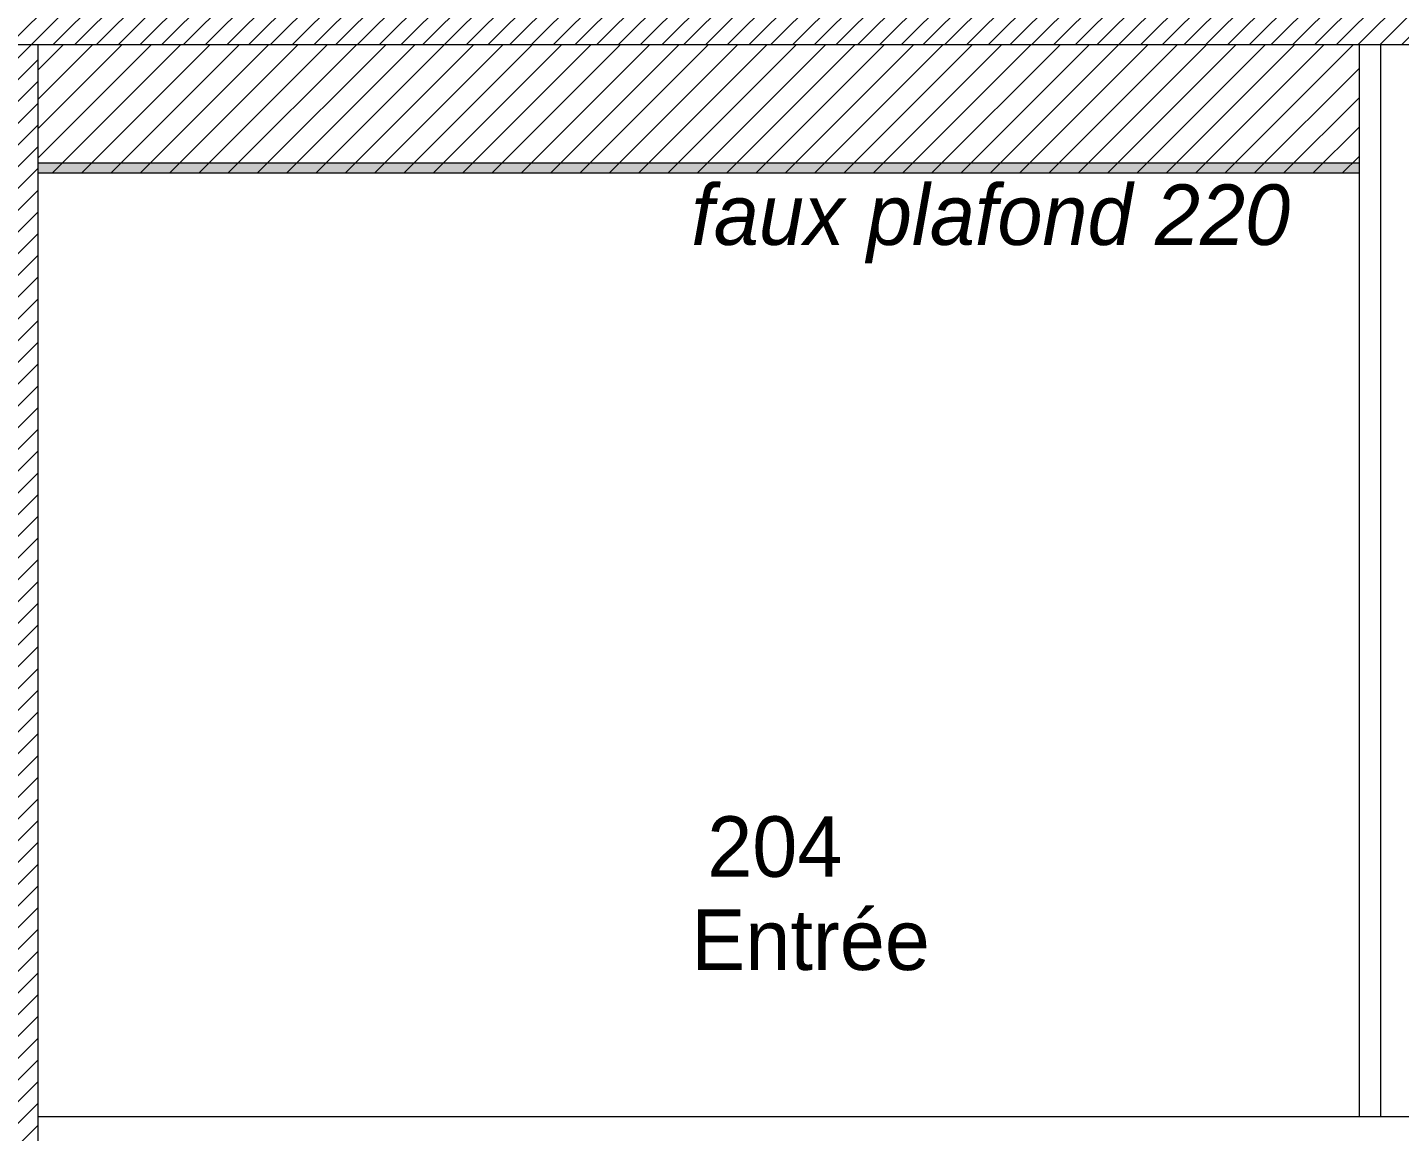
# Model space of a CAD drawing. Header units: centimetres. Extents: x -6341 to 23117, y -10090 to 8065.
# Drawn here: x 4353 to 4672.9, y -4469.9 to -4212.4 of the extents above; entities that cross this region are included whole.
import ezdxf

# ---------------------------------------------------------------- set-up
doc = ezdxf.new("R2010")
doc.units = ezdxf.units.CM
doc.header["$LTSCALE"] = 12.7
for name, color, linetype, lineweight in [('B Général', 7, 'Continuous', 5), ('C ANNOTATIONS-prestations', 7, 'Continuous', 5), ('C ANNOTATIONS-texte', 7, 'Continuous', 5)]:
    doc.layers.add(name, color=color, linetype=linetype, lineweight=lineweight)
doc.styles.add('Eurostile', font='')
doc.styles.add('Eurostile (italic)', font='')
doc.styles.get('Eurostile').set_extended_font_data('Eurostile')
doc.styles.get('Eurostile (italic)').set_extended_font_data('Eurostile', italic=True)
pattern_1 = [(45, (0, 0), (2.4253472, -2.6458333), [])]

msp = doc.modelspace()

# ---------------------------------------------------------------- hatches: boundary and pattern name
at = {"layer": 'B Général', "linetype": 'Continuous', "lineweight": 5}
h = msp.add_hatch(dxfattribs=at)
h.set_pattern_fill('50_BETON', style=0, pattern_type=2)
h.set_pattern_definition(pattern_1)
h.paths.add_polyline_path([(6191.89, -4216.37), (6207.89, -4196.37), (3520.92, -4196.37), (3536.92, -4216.37)])
h = msp.add_hatch(dxfattribs=at)
h.set_pattern_fill('50_BETON', style=0, pattern_type=2)
h.set_pattern_definition(pattern_1)
h.paths.add_polyline_path([(4355.44, -4216.37), (4337.44, -4216.37), (4337.44, -4755.37), (4355.44, -4755.37)])
at = {"layer": 'B Général', "linetype": 'Continuous', "lineweight": 5, "true_color": 0xaaaaaa}
h = msp.add_hatch(dxfattribs=at)
h.set_pattern_fill('F_P__SOFFITE', color=253, style=0, pattern_type=2)
h.set_pattern_definition([(45, (0, 0.2205), (-3.5277778, 3.3072917), [])])
h.paths.add_polyline_path([(4355.44, -4216.37), (4663.44, -4216.37), (4663.44, -4246.37), (4355.44, -4246.37)])
at = {"layer": 'B Général', "linetype": 'Continuous', "lineweight": 0, "true_color": 0x848484}
msp.add_hatch(color=252, dxfattribs=at).paths.add_polyline_path([(4355.44, -4243.96), (4663.44, -4243.96), (4663.44, -4246.37), (4355.44, -4246.37)])

# ---------------------------------------------------------------- linework, layer by layer
at = {"layer": 'B Général', "color": 7, "linetype": 'Continuous', "lineweight": 5}
for p, q in [((3546.92, -4216.37), (6181.89, -4216.37)), ((4355.44, -4216.37), (4999.04, -4216.37)), ((4355.44, -4216.37), (4355.44, -4466.37)), ((4663.44, -4216.37), (4663.44, -4466.37)), ((4663.44, -4216.37), (4668.44, -4216.37)), ((4668.44, -4216.37), (4668.44, -4466.37)), ((4355.44, -4466.37), (6181.89, -4466.37)), ((4355.44, -4466.37), (6181.89, -4466.37)), ((4663.44, -4466.37), (4668.44, -4466.37))]:
    msp.add_line(p, q, dxfattribs=at)
at = {"layer": 'B Général', "color": 7, "linetype": 'Continuous', "lineweight": 18}
msp.add_line((4355.44, -4216.37), (4355.44, -4755.37), dxfattribs=at)
at = {"layer": 'B Général', "color": 7, "linetype": 'Continuous', "lineweight": 13}
for p, q in [((4663.44, -4216.37), (4663.44, -4466.37)), ((4668.44, -4216.37), (4668.44, -4466.37))]:
    msp.add_line(p, q, dxfattribs=at)
at = {"layer": 'B Général', "color": 7, "linetype": 'Continuous', "lineweight": 5, "flags": 128}
for points in [[(4355.44, -4216.37), (4663.44, -4216.37), (4663.44, -4246.37), (4355.44, -4246.37)], [(4355.44, -4243.96), (4663.44, -4243.96), (4663.44, -4246.37), (4355.44, -4246.37)]]:
    msp.add_lwpolyline(points, dxfattribs=at)

# ---------------------------------------------------------------- texts
at = {"layer": 'B Général', "color": 7, "insert": (4527.25, -4396.34), "char_height": 14.118, "attachment_point": 2, "line_spacing_factor": 0.894142, "style": 'Eurostile'}
msp.add_mtext('204', dxfattribs=at)
at = {"layer": 'C ANNOTATIONS-prestations', "insert": (4507.78, -4248.97), "char_height": 14.118, "attachment_point": 1, "line_spacing_factor": 0.894142, "style": 'Eurostile (italic)'}
msp.add_mtext('faux plafond 220', dxfattribs=at)
at = {"layer": 'C ANNOTATIONS-texte', "color": 7, "insert": (4507.78, -4418.07), "char_height": 14.118, "attachment_point": 1, "rotation": 0, "line_spacing_factor": 0.894142, "style": 'Eurostile'}
msp.add_mtext('Entrée', dxfattribs=at)

doc.saveas('drawing.dxf')
